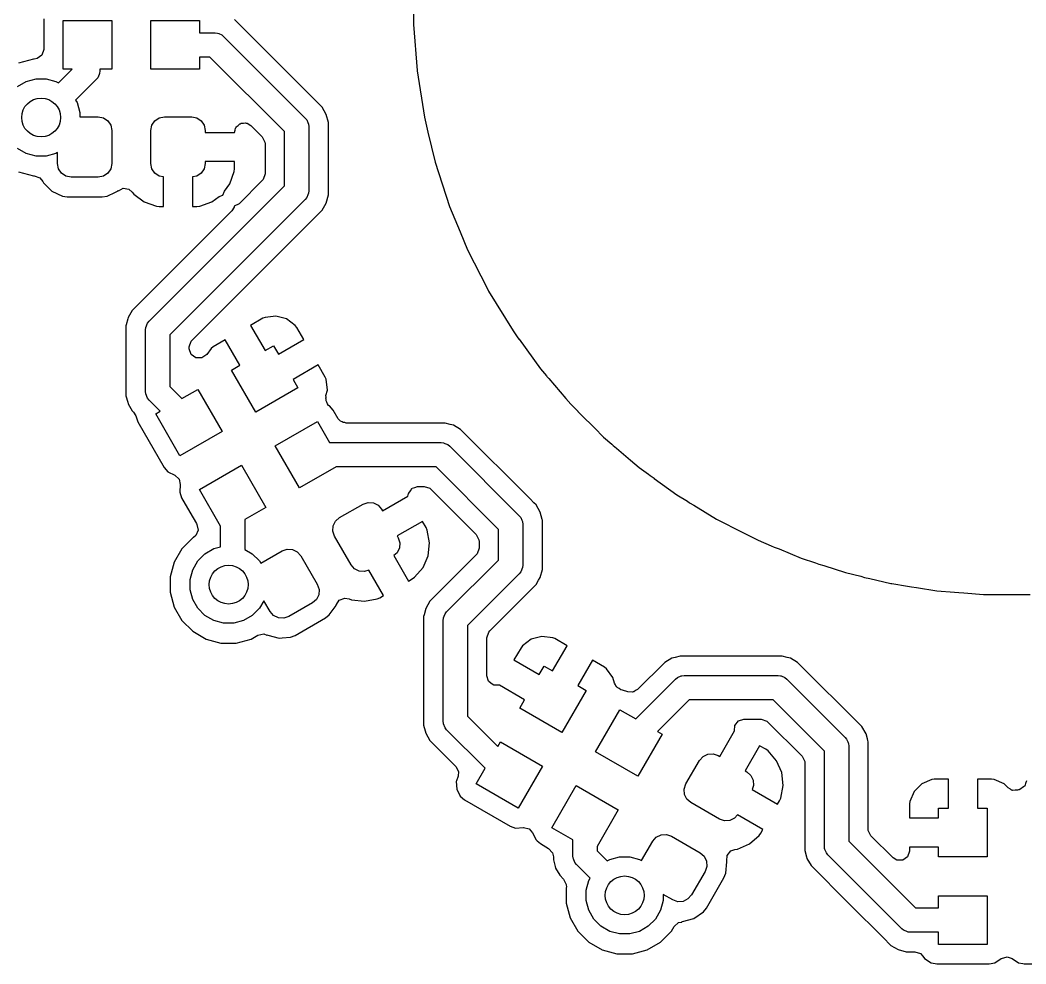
# Model space of a CAD drawing. Extents: x 0.79 to 7.64, y -5.35 to -0.98.
# Drawn here: x 5.3093 to 5.7164, y -1.9252 to -1.5431 of the extents above; entities that cross this region are included whole.
import ezdxf

# ---------------------------------------------------------------- set-up
doc = ezdxf.new("R2010")
doc.units = 0
doc.header["$MEASUREMENT"] = 0
doc.layers.add('BLACK', color=7, linetype='CONTINUOUS')

msp = doc.modelspace()

# ---------------------------------------------------------------- linework, layer by layer
at = {"layer": 'BLACK', "linetype": 'CONTINUOUS'}
for p, q in [((5.46848, -1.52601), (5.46848, -1.54487)), ((5.31888, -1.54253), (5.31888, -1.55499)), ((5.42913, -1.57597), (5.39606, -1.5429)), ((5.32677, -1.56299), (5.32677, -1.54331)), ((5.32677, -1.54331), (5.34646, -1.54331)), ((5.34646, -1.54331), (5.34646, -1.56299)), ((5.3622, -1.56299), (5.3622, -1.54331)), ((5.3622, -1.54331), (5.38189, -1.54331)), ((5.38189, -1.54331), (5.38189, -1.54823)), ((5.46848, -1.54487), (5.46995, -1.56351)), ((5.38189, -1.54823), (5.38819, -1.54823)), ((5.38819, -1.54823), (5.38915, -1.54832)), ((5.38915, -1.54832), (5.38915, -1.54832)), ((5.38915, -1.54832), (5.38967, -1.54854)), ((5.38967, -1.54854), (5.39092, -1.54906)), ((5.39092, -1.54906), (5.39092, -1.54906)), ((5.39092, -1.54906), (5.39167, -1.54967)), ((5.39167, -1.54967), (5.42474, -1.58274)), ((5.31888, -1.55499), (5.31813, -1.55728)), ((5.31467, -1.55888), (5.30866, -1.5605)), ((5.31498, -1.55888), (5.31467, -1.55888)), ((5.31618, -1.55869), (5.31498, -1.55888)), ((5.31813, -1.55728), (5.31618, -1.55869)), ((5.38615, -1.55807), (5.38189, -1.55807)), ((5.38189, -1.55807), (5.38189, -1.56299)), ((5.41634, -1.58826), (5.38615, -1.55807)), ((5.3248, -1.56855), (5.33036, -1.56299)), ((5.33036, -1.56299), (5.32677, -1.56299)), ((5.34646, -1.56299), (5.34154, -1.56299)), ((5.34154, -1.56299), (5.34154, -1.5637)), ((5.38189, -1.56299), (5.3622, -1.56299)), ((5.31176, -1.56798), (5.31573, -1.56691)), ((5.31573, -1.56691), (5.31984, -1.56691)), ((5.31984, -1.56691), (5.32381, -1.56798)), ((5.34009, -1.56718), (5.33176, -1.57551)), ((5.34071, -1.56643), (5.34009, -1.56718)), ((5.34123, -1.56518), (5.34071, -1.56643)), ((5.34071, -1.56643), (5.34071, -1.56643)), ((5.34144, -1.56466), (5.34123, -1.56518)), ((5.34154, -1.5637), (5.34144, -1.56466)), ((5.34144, -1.56466), (5.34144, -1.56466)), ((5.46995, -1.56351), (5.46997, -1.56368)), ((5.46997, -1.56368), (5.46997, -1.56369)), ((5.46997, -1.56369), (5.47292, -1.58233)), ((5.3082, -1.57003), (5.31176, -1.56798)), ((5.32381, -1.56798), (5.3248, -1.56855)), ((5.33176, -1.57551), (5.33234, -1.5765)), ((5.33234, -1.5765), (5.3334, -1.58047)), ((5.43151, -1.57835), (5.42913, -1.57597)), ((5.42913, -1.57597), (5.42913, -1.57597)), ((5.4332, -1.58127), (5.43151, -1.57835)), ((5.43151, -1.57835), (5.43151, -1.57835)), ((5.3334, -1.58047), (5.3334, -1.58228)), ((5.3334, -1.58228), (5.34094, -1.58228)), ((5.34094, -1.58228), (5.34305, -1.5827)), ((5.34305, -1.5827), (5.34484, -1.5839)), ((5.36382, -1.5839), (5.36561, -1.5827)), ((5.36561, -1.5827), (5.36772, -1.58228)), ((5.36772, -1.58228), (5.37874, -1.58228)), ((5.37874, -1.58228), (5.38085, -1.5827)), ((5.38085, -1.5827), (5.38264, -1.5839)), ((5.42474, -1.58274), (5.42535, -1.58349)), ((5.42535, -1.58349), (5.42535, -1.58349)), ((5.42535, -1.58349), (5.42578, -1.58453)), ((5.43407, -1.58453), (5.4332, -1.58127)), ((5.47292, -1.58233), (5.47292, -1.58233)), ((5.47292, -1.58233), (5.47439, -1.58845)), ((5.34484, -1.5839), (5.34604, -1.58569)), ((5.34604, -1.58569), (5.34646, -1.5878)), ((5.34646, -1.5878), (5.34646, -1.60118)), ((5.3622, -1.5878), (5.36262, -1.58569)), ((5.3622, -1.60118), (5.3622, -1.5878)), ((5.36262, -1.58569), (5.36382, -1.5839)), ((5.38264, -1.5839), (5.38383, -1.58569)), ((5.38383, -1.58569), (5.38425, -1.5878)), ((5.38425, -1.5878), (5.38425, -1.58858)), ((5.39606, -1.58856), (5.39634, -1.58769)), ((5.39634, -1.58769), (5.39649, -1.58679)), ((5.39649, -1.58679), (5.39671, -1.58656)), ((5.39671, -1.58656), (5.39681, -1.58627)), ((5.39681, -1.58627), (5.39755, -1.58573)), ((5.39755, -1.58573), (5.39819, -1.58508)), ((5.39819, -1.58508), (5.3985, -1.58503)), ((5.3985, -1.58503), (5.39876, -1.58485)), ((5.39876, -1.58485), (5.39967, -1.58485)), ((5.39967, -1.58485), (5.40057, -1.58471)), ((5.40057, -1.58471), (5.40085, -1.58485)), ((5.40085, -1.58485), (5.40117, -1.58485)), ((5.40117, -1.58485), (5.40272, -1.5858)), ((5.40272, -1.5858), (5.4073, -1.59039)), ((5.42578, -1.58453), (5.42609, -1.58526)), ((5.42609, -1.58526), (5.42609, -1.58526)), ((5.42609, -1.58526), (5.42618, -1.58622)), ((5.42618, -1.58622), (5.42618, -1.6122)), ((5.43407, -1.61389), (5.43407, -1.58453)), ((5.38425, -1.58858), (5.39606, -1.58858)), ((5.39606, -1.58858), (5.39606, -1.58856)), ((5.39606, -1.58858), (5.39606, -1.58858)), ((5.4073, -1.59039), (5.4084, -1.59253)), ((5.41634, -1.61017), (5.41634, -1.58826)), ((5.47439, -1.58845), (5.47732, -1.60068)), ((5.31176, -1.59707), (5.3082, -1.59502)), ((5.4084, -1.59253), (5.40844, -1.59314)), ((5.40844, -1.59314), (5.40844, -1.60528)), ((5.31573, -1.59814), (5.31176, -1.59707)), ((5.31984, -1.59814), (5.31573, -1.59814)), ((5.32381, -1.59707), (5.31984, -1.59814)), ((5.32441, -1.59673), (5.32381, -1.59707)), ((5.32441, -1.60118), (5.32441, -1.59673)), ((5.32483, -1.60329), (5.32441, -1.60118)), ((5.32602, -1.60508), (5.32483, -1.60329)), ((5.34604, -1.60329), (5.34484, -1.60508)), ((5.34646, -1.60118), (5.34604, -1.60329)), ((5.36262, -1.60329), (5.3622, -1.60118)), ((5.36382, -1.60508), (5.36262, -1.60329)), ((5.38383, -1.60329), (5.38264, -1.60508)), ((5.38425, -1.60118), (5.38383, -1.60329)), ((5.39606, -1.60039), (5.38425, -1.60039)), ((5.38425, -1.60039), (5.38425, -1.60118)), ((5.39595, -1.60444), (5.39606, -1.60327)), ((5.39606, -1.60327), (5.39606, -1.60039)), ((5.39606, -1.60039), (5.39606, -1.60039)), ((5.47732, -1.60068), (5.48316, -1.61863)), ((5.30866, -1.60456), (5.31467, -1.60617)), ((5.31467, -1.60617), (5.31497, -1.60617)), ((5.31497, -1.60617), (5.31726, -1.60691)), ((5.31726, -1.60691), (5.3185, -1.60842)), ((5.32781, -1.60627), (5.32602, -1.60508)), ((5.32992, -1.60669), (5.32781, -1.60627)), ((5.34094, -1.60669), (5.32992, -1.60669)), ((5.34305, -1.60627), (5.34094, -1.60669)), ((5.34484, -1.60508), (5.34305, -1.60627)), ((5.36561, -1.60627), (5.36382, -1.60508)), ((5.36732, -1.60661), (5.36561, -1.60627)), ((5.36732, -1.6185), (5.36732, -1.60661)), ((5.38085, -1.60627), (5.37913, -1.60661)), ((5.37913, -1.60661), (5.37913, -1.6185)), ((5.38264, -1.60508), (5.38085, -1.60627)), ((5.39423, -1.60937), (5.39595, -1.60444)), ((5.4073, -1.60804), (5.39791, -1.61743)), ((5.4077, -1.60757), (5.4073, -1.60804)), ((5.40844, -1.60528), (5.4077, -1.60757)), ((5.3185, -1.60842), (5.31877, -1.60899)), ((5.31877, -1.60899), (5.32211, -1.61233)), ((5.34875, -1.61233), (5.34881, -1.61228)), ((5.34881, -1.61228), (5.3489, -1.61223)), ((5.3489, -1.61223), (5.34903, -1.61214)), ((5.34903, -1.61214), (5.34905, -1.61216)), ((5.34905, -1.61216), (5.35095, -1.61118)), ((5.35095, -1.61118), (5.35333, -1.61156)), ((5.35333, -1.61156), (5.3547, -1.61272)), ((5.36148, -1.66502), (5.41634, -1.61017)), ((5.39202, -1.61236), (5.39423, -1.60937)), ((5.42618, -1.6122), (5.42609, -1.61316)), ((5.32211, -1.61233), (5.3264, -1.61433)), ((5.3264, -1.61433), (5.32835, -1.61459)), ((5.32835, -1.61459), (5.34252, -1.61459)), ((5.34252, -1.61459), (5.34447, -1.61433)), ((5.34447, -1.61433), (5.34793, -1.61272)), ((5.34447, -1.61433), (5.34447, -1.61433)), ((5.34793, -1.61272), (5.34875, -1.61233)), ((5.3547, -1.61272), (5.35533, -1.61357)), ((5.35533, -1.61357), (5.35533, -1.61357)), ((5.35533, -1.61357), (5.35953, -1.61667)), ((5.42474, -1.61568), (5.36988, -1.67054)), ((5.38693, -1.61667), (5.38992, -1.61446)), ((5.38992, -1.61446), (5.39134, -1.61399)), ((5.39134, -1.61399), (5.39202, -1.61236)), ((5.42535, -1.61494), (5.42474, -1.61568)), ((5.42579, -1.61389), (5.42535, -1.61494)), ((5.42535, -1.61494), (5.42535, -1.61494)), ((5.42609, -1.61316), (5.42579, -1.61389)), ((5.42609, -1.61316), (5.42609, -1.61316)), ((5.4332, -1.61715), (5.43407, -1.61389)), ((5.39499, -1.62035), (5.35471, -1.66064)), ((5.35953, -1.61667), (5.36446, -1.61839)), ((5.36446, -1.61839), (5.36563, -1.6185)), ((5.36563, -1.6185), (5.36732, -1.6185)), ((5.37913, -1.6185), (5.37913, -1.6185)), ((5.37913, -1.6185), (5.38083, -1.6185)), ((5.38083, -1.6185), (5.382, -1.61839)), ((5.382, -1.61839), (5.38693, -1.61667)), ((5.382, -1.61839), (5.382, -1.61839)), ((5.3849, -1.66669), (5.43151, -1.62007)), ((5.39595, -1.61878), (5.39499, -1.62035)), ((5.39791, -1.61743), (5.39594, -1.61843)), ((5.39594, -1.61843), (5.39595, -1.61878)), ((5.43151, -1.62007), (5.4332, -1.61715)), ((5.4332, -1.61715), (5.4332, -1.61715)), ((5.48316, -1.61863), (5.48739, -1.62885)), ((5.48739, -1.62885), (5.49038, -1.63606)), ((5.49038, -1.63606), (5.49844, -1.65189)), ((5.49844, -1.65189), (5.49895, -1.65288)), ((5.49895, -1.65288), (5.49895, -1.65288)), ((5.49895, -1.65288), (5.50881, -1.66897)), ((5.35471, -1.66064), (5.35302, -1.66356)), ((5.35471, -1.66064), (5.35471, -1.66064)), ((5.35287, -1.66411), (5.35223, -1.66652)), ((5.35302, -1.66356), (5.35287, -1.66411)), ((5.36087, -1.66577), (5.36148, -1.66502)), ((5.40751, -1.66384), (5.40257, -1.66669)), ((5.40842, -1.66345), (5.40751, -1.66384)), ((5.41281, -1.66297), (5.40842, -1.66345)), ((5.40842, -1.66345), (5.40842, -1.66345)), ((5.41708, -1.66411), (5.41281, -1.66297)), ((5.42064, -1.66672), (5.41708, -1.66411)), ((5.41708, -1.66411), (5.41708, -1.66411)), ((5.35223, -1.66652), (5.35215, -1.66682)), ((5.35215, -1.66682), (5.35215, -1.69179)), ((5.36004, -1.6685), (5.36013, -1.66754)), ((5.36004, -1.69347), (5.36004, -1.6685)), ((5.36013, -1.66754), (5.36087, -1.66577)), ((5.36087, -1.66577), (5.36087, -1.66577)), ((5.37892, -1.67267), (5.3849, -1.66669)), ((5.40257, -1.66669), (5.40848, -1.67692)), ((5.42124, -1.66752), (5.42064, -1.66672)), ((5.42409, -1.67246), (5.42124, -1.66752)), ((5.50881, -1.66897), (5.5108, -1.67171)), ((5.36988, -1.67054), (5.36988, -1.69144)), ((5.37778, -1.67543), (5.37852, -1.67314)), ((5.37852, -1.67314), (5.37892, -1.67267)), ((5.39235, -1.6726), (5.38741, -1.67545)), ((5.39825, -1.68283), (5.39235, -1.6726)), ((5.41386, -1.67836), (5.42409, -1.67246)), ((5.42409, -1.67246), (5.42409, -1.67246)), ((5.5108, -1.67171), (5.51087, -1.67181)), ((5.51087, -1.67181), (5.51094, -1.67191)), ((5.51094, -1.67191), (5.51122, -1.67229)), ((5.51122, -1.67229), (5.51124, -1.67232)), ((5.51124, -1.67232), (5.51124, -1.67232)), ((5.51124, -1.67232), (5.5199, -1.68424)), ((5.37778, -1.67619), (5.37778, -1.67543)), ((5.37851, -1.67847), (5.37778, -1.67619)), ((5.38661, -1.67604), (5.38482, -1.67849)), ((5.38741, -1.67545), (5.38661, -1.67604)), ((5.40848, -1.67692), (5.41189, -1.67495)), ((5.41189, -1.67495), (5.41386, -1.67836)), ((5.38046, -1.67989), (5.37851, -1.67847)), ((5.38287, -1.6799), (5.38046, -1.67989)), ((5.38482, -1.67849), (5.38287, -1.6799)), ((5.39484, -1.68479), (5.39825, -1.68283)), ((5.40468, -1.70184), (5.39484, -1.68479)), ((5.42999, -1.68268), (5.41976, -1.68859)), ((5.43284, -1.68762), (5.42999, -1.68268)), ((5.5199, -1.68424), (5.5199, -1.68424)), ((5.5199, -1.68424), (5.52238, -1.68714)), ((5.41976, -1.68859), (5.42173, -1.692)), ((5.43324, -1.68853), (5.43284, -1.68762)), ((5.43371, -1.69292), (5.43324, -1.68853)), ((5.43324, -1.68853), (5.43324, -1.68853)), ((5.52238, -1.68714), (5.52256, -1.68738)), ((5.52256, -1.68738), (5.52325, -1.68816)), ((5.52325, -1.68816), (5.53017, -1.69627)), ((5.35215, -1.69179), (5.35215, -1.69516)), ((5.36013, -1.69443), (5.36004, -1.69347)), ((5.36988, -1.69144), (5.37481, -1.69636)), ((5.37481, -1.69636), (5.3812, -1.69267)), ((5.3812, -1.69267), (5.39105, -1.70972)), ((5.42173, -1.692), (5.40468, -1.70184)), ((5.43311, -1.69515), (5.43371, -1.69292)), ((5.43371, -1.69292), (5.43371, -1.69292)), ((5.35215, -1.69516), (5.35286, -1.69781)), ((5.36087, -1.69621), (5.36013, -1.69443)), ((5.36148, -1.69695), (5.36087, -1.69621)), ((5.36087, -1.69621), (5.36087, -1.69621)), ((5.36598, -1.70146), (5.36148, -1.69695)), ((5.43298, -1.69614), (5.43312, -1.69572)), ((5.43313, -1.69662), (5.43298, -1.69614)), ((5.43312, -1.69572), (5.43311, -1.69515)), ((5.43314, -1.69727), (5.43313, -1.69662)), ((5.43351, -1.69781), (5.43314, -1.69727)), ((5.53017, -1.69627), (5.53216, -1.69859)), ((5.35286, -1.69781), (5.35302, -1.69842)), ((5.35302, -1.69842), (5.35471, -1.70134)), ((5.35471, -1.70134), (5.35471, -1.70134)), ((5.35471, -1.70134), (5.35471, -1.70134)), ((5.35471, -1.70134), (5.35515, -1.70178)), ((5.35515, -1.70178), (5.35608, -1.70329)), ((5.36416, -1.70251), (5.36598, -1.70146)), ((5.43371, -1.69843), (5.43351, -1.69781)), ((5.43419, -1.6991), (5.43371, -1.69843)), ((5.43451, -1.69925), (5.43419, -1.6991)), ((5.43605, -1.70102), (5.43451, -1.69925)), ((5.43806, -1.70449), (5.43605, -1.70102)), ((5.53216, -1.69859), (5.53499, -1.70142)), ((5.53499, -1.70142), (5.53499, -1.70142)), ((5.53499, -1.70142), (5.53507, -1.7015)), ((5.53507, -1.7015), (5.53539, -1.70186)), ((5.35608, -1.70329), (5.35693, -1.70578)), ((5.35693, -1.70578), (5.35693, -1.70578)), ((5.35693, -1.70578), (5.36755, -1.72418)), ((5.374, -1.71956), (5.36416, -1.70251)), ((5.41256, -1.71548), (5.42961, -1.70564)), ((5.42961, -1.70564), (5.43453, -1.71416)), ((5.43817, -1.70464), (5.43806, -1.70449)), ((5.43904, -1.70552), (5.43817, -1.70464)), ((5.4397, -1.70574), (5.43904, -1.70552)), ((5.44011, -1.70607), (5.4397, -1.70574)), ((5.53539, -1.70186), (5.53643, -1.70286)), ((5.53643, -1.70286), (5.53646, -1.70289)), ((5.53646, -1.70289), (5.53646, -1.70289)), ((5.53646, -1.70289), (5.54179, -1.70823)), ((5.39105, -1.70972), (5.374, -1.71956)), ((5.44074, -1.70607), (5.44011, -1.70607)), ((5.44133, -1.70627), (5.44074, -1.70607)), ((5.4814, -1.70627), (5.44133, -1.70627)), ((5.48339, -1.7068), (5.4814, -1.70627)), ((5.4814, -1.70627), (5.4814, -1.70627)), ((5.48466, -1.70714), (5.48339, -1.7068)), ((5.48758, -1.70883), (5.48466, -1.70714)), ((5.48466, -1.70714), (5.48466, -1.70714)), ((5.51574, -1.73699), (5.48758, -1.70883)), ((5.48758, -1.70883), (5.48758, -1.70883)), ((5.48758, -1.70883), (5.48758, -1.70883)), ((5.48758, -1.70883), (5.48758, -1.70883)), ((5.54179, -1.70823), (5.5455, -1.71194)), ((5.5455, -1.71194), (5.54878, -1.71474)), ((5.4224, -1.73253), (5.41256, -1.71548)), ((5.43453, -1.71416), (5.47971, -1.71416)), ((5.47971, -1.71416), (5.48067, -1.71426)), ((5.48067, -1.71426), (5.48067, -1.71426)), ((5.48067, -1.71426), (5.48119, -1.71447)), ((5.48119, -1.71447), (5.48245, -1.71499)), ((5.48245, -1.71499), (5.48245, -1.71499)), ((5.48245, -1.71499), (5.48319, -1.7156)), ((5.48319, -1.7156), (5.51135, -1.74376)), ((5.54878, -1.71474), (5.54887, -1.71481)), ((5.54887, -1.71481), (5.54934, -1.71527)), ((5.54934, -1.71527), (5.55068, -1.71636)), ((5.55068, -1.71636), (5.5564, -1.72124)), ((5.5564, -1.72124), (5.55985, -1.72419)), ((5.36755, -1.72418), (5.3691, -1.72594)), ((5.3691, -1.72594), (5.37192, -1.72733)), ((5.38187, -1.7332), (5.39892, -1.72335)), ((5.39892, -1.72335), (5.40876, -1.7404)), ((5.43716, -1.724), (5.4224, -1.73253)), ((5.47767, -1.724), (5.43716, -1.724)), ((5.50295, -1.74928), (5.47767, -1.724)), ((5.55985, -1.72419), (5.55985, -1.72419)), ((5.55985, -1.72419), (5.5636, -1.72692)), ((5.37192, -1.72733), (5.37192, -1.72733)), ((5.37192, -1.72733), (5.37193, -1.72734)), ((5.37193, -1.72734), (5.37366, -1.72902)), ((5.37366, -1.72902), (5.3741, -1.73109)), ((5.5636, -1.72692), (5.56369, -1.72698)), ((5.56369, -1.72698), (5.56433, -1.7275)), ((5.56433, -1.7275), (5.56592, -1.7286)), ((5.56592, -1.7286), (5.56595, -1.72863)), ((5.56595, -1.72863), (5.56595, -1.72863)), ((5.56595, -1.72863), (5.57512, -1.73529)), ((5.3741, -1.73109), (5.37389, -1.73425)), ((5.37389, -1.73425), (5.37389, -1.73425)), ((5.37389, -1.73425), (5.37465, -1.73647)), ((5.3904, -1.74796), (5.38187, -1.7332)), ((5.4666, -1.73459), (5.46725, -1.73369)), ((5.46725, -1.73369), (5.46785, -1.73277)), ((5.46785, -1.73277), (5.46795, -1.73273)), ((5.46795, -1.73273), (5.46801, -1.73264)), ((5.46801, -1.73264), (5.46907, -1.7323)), ((5.46907, -1.7323), (5.4701, -1.7319)), ((5.4701, -1.7319), (5.4703, -1.7319)), ((5.4703, -1.7319), (5.47279, -1.7319)), ((5.47279, -1.7319), (5.47508, -1.73264)), ((5.47508, -1.73264), (5.47555, -1.73304)), ((5.47555, -1.73304), (5.49392, -1.75141)), ((5.37465, -1.73647), (5.37465, -1.73647)), ((5.37465, -1.73647), (5.37801, -1.7423)), ((5.44811, -1.73904), (5.45014, -1.73835)), ((5.45014, -1.73835), (5.45229, -1.73849)), ((5.45229, -1.73849), (5.45422, -1.73944)), ((5.45603, -1.74174), (5.46626, -1.73583)), ((5.46626, -1.73583), (5.46654, -1.73479)), ((5.46654, -1.73479), (5.4666, -1.7347)), ((5.4666, -1.7347), (5.4666, -1.73459)), ((5.51725, -1.73849), (5.51574, -1.73699)), ((5.51574, -1.73699), (5.51574, -1.73699)), ((5.57512, -1.73529), (5.57944, -1.73793)), ((5.57944, -1.73793), (5.58025, -1.73849)), ((5.37801, -1.7423), (5.38064, -1.74685)), ((5.40876, -1.7404), (5.40024, -1.74532)), ((5.43856, -1.74455), (5.44811, -1.73904)), ((5.45422, -1.73944), (5.45564, -1.74105)), ((5.45564, -1.74105), (5.45603, -1.74174)), ((5.51813, -1.73938), (5.51725, -1.73849)), ((5.51982, -1.7423), (5.51813, -1.73938)), ((5.52062, -1.7453), (5.51982, -1.7423)), ((5.58025, -1.73849), (5.58204, -1.73952)), ((5.58204, -1.73952), (5.59122, -1.74515)), ((5.40024, -1.74532), (5.40024, -1.7574)), ((5.43599, -1.7479), (5.43694, -1.74597)), ((5.43694, -1.74597), (5.43856, -1.74455)), ((5.47216, -1.74606), (5.46194, -1.75196)), ((5.4736, -1.74855), (5.47216, -1.74606)), ((5.47216, -1.74606), (5.47216, -1.74606)), ((5.51135, -1.74376), (5.51197, -1.74451)), ((5.51197, -1.74451), (5.51197, -1.74451)), ((5.51197, -1.74451), (5.5124, -1.74555)), ((5.5124, -1.74555), (5.51261, -1.74606)), ((5.51261, -1.74606), (5.5127, -1.74628)), ((5.5127, -1.74628), (5.5128, -1.74724)), ((5.52069, -1.74556), (5.52062, -1.7453)), ((5.52069, -1.76185), (5.52069, -1.74556)), ((5.59122, -1.74515), (5.59601, -1.74759)), ((5.38138, -1.74961), (5.3804, -1.75182)), ((5.38064, -1.74685), (5.38088, -1.74726)), ((5.38088, -1.74726), (5.38138, -1.74961)), ((5.3904, -1.75637), (5.3904, -1.74796)), ((5.43585, -1.75004), (5.43599, -1.7479)), ((5.43654, -1.75208), (5.43585, -1.75004)), ((5.47409, -1.74962), (5.4736, -1.74855)), ((5.4736, -1.74855), (5.4736, -1.74855)), ((5.47506, -1.75475), (5.47409, -1.74962)), ((5.47409, -1.74962), (5.47409, -1.74962)), ((5.50295, -1.76174), (5.50295, -1.74928)), ((5.5128, -1.74724), (5.5128, -1.76378)), ((5.59601, -1.74759), (5.59701, -1.74817)), ((5.59701, -1.74817), (5.59894, -1.74908)), ((5.59894, -1.74908), (5.60803, -1.75372)), ((5.37918, -1.75274), (5.37478, -1.75714)), ((5.37945, -1.75258), (5.37918, -1.75274)), ((5.37918, -1.75274), (5.37918, -1.75274)), ((5.3804, -1.75182), (5.37945, -1.75258)), ((5.44324, -1.76367), (5.43654, -1.75208)), ((5.46194, -1.75196), (5.46233, -1.75265)), ((5.46233, -1.75265), (5.46302, -1.75468)), ((5.46302, -1.75468), (5.46288, -1.75683)), ((5.47448, -1.75994), (5.47506, -1.75475)), ((5.47506, -1.75475), (5.47506, -1.75475)), ((5.49392, -1.75141), (5.49501, -1.75356)), ((5.49501, -1.75356), (5.49506, -1.75417)), ((5.49506, -1.75417), (5.49506, -1.75686)), ((5.60803, -1.75372), (5.61331, -1.7559)), ((5.37478, -1.75714), (5.37167, -1.76253)), ((5.38411, -1.75916), (5.38767, -1.7571)), ((5.38767, -1.7571), (5.3904, -1.75637)), ((5.40024, -1.7574), (5.40329, -1.75916)), ((5.4067, -1.76294), (5.41538, -1.75793)), ((5.41538, -1.75793), (5.41741, -1.75724)), ((5.41741, -1.75724), (5.41956, -1.75738)), ((5.41956, -1.75738), (5.42149, -1.75833)), ((5.42149, -1.75833), (5.42291, -1.75995)), ((5.46193, -1.75876), (5.46061, -1.75991)), ((5.46288, -1.75683), (5.46193, -1.75876)), ((5.49506, -1.75686), (5.49431, -1.75915)), ((5.61331, -1.7559), (5.61449, -1.75646)), ((5.61449, -1.75646), (5.61652, -1.75723)), ((5.61652, -1.75723), (5.62547, -1.76094)), ((5.37167, -1.76253), (5.37006, -1.76854)), ((5.37915, -1.76563), (5.38121, -1.76207)), ((5.38121, -1.76207), (5.38411, -1.75916)), ((5.40329, -1.75916), (5.40619, -1.76207)), ((5.40619, -1.76207), (5.4067, -1.76294)), ((5.42291, -1.75995), (5.4296, -1.77154)), ((5.46061, -1.75991), (5.46656, -1.77021)), ((5.47239, -1.76472), (5.47448, -1.75994)), ((5.47448, -1.75994), (5.47448, -1.75994)), ((5.49392, -1.75961), (5.47518, -1.77835)), ((5.48195, -1.78274), (5.50295, -1.76174)), ((5.49431, -1.75915), (5.49392, -1.75961)), ((5.52069, -1.76209), (5.52069, -1.76185)), ((5.52069, -1.76185), (5.52069, -1.76185)), ((5.52069, -1.76547), (5.52069, -1.76209)), ((5.62547, -1.76094), (5.63123, -1.76281)), ((5.63123, -1.76281), (5.63258, -1.76332)), ((5.37809, -1.7696), (5.37915, -1.76563)), ((5.44465, -1.76529), (5.44324, -1.76367)), ((5.44658, -1.76624), (5.44465, -1.76529)), ((5.44873, -1.76638), (5.44658, -1.76624)), ((5.45039, -1.76582), (5.44873, -1.76638)), ((5.45633, -1.77611), (5.45039, -1.76582)), ((5.46898, -1.76868), (5.47239, -1.76472)), ((5.51197, -1.76651), (5.51135, -1.76726)), ((5.5127, -1.76474), (5.51197, -1.76651)), ((5.5128, -1.76378), (5.5127, -1.76474)), ((5.5127, -1.76474), (5.5127, -1.76474)), ((5.51982, -1.76873), (5.52069, -1.76547)), ((5.63258, -1.76332), (5.63467, -1.76393)), ((5.63467, -1.76393), (5.64342, -1.76677)), ((5.64342, -1.76677), (5.64964, -1.76827)), ((5.37006, -1.76854), (5.37006, -1.77477)), ((5.37809, -1.77371), (5.37809, -1.7696)), ((5.46656, -1.77021), (5.46802, -1.76936)), ((5.46802, -1.76936), (5.46803, -1.76936)), ((5.46803, -1.76936), (5.46898, -1.76868)), ((5.51135, -1.76726), (5.49035, -1.78826)), ((5.51813, -1.77165), (5.51916, -1.76986)), ((5.51916, -1.76986), (5.51982, -1.76873)), ((5.64964, -1.76827), (5.65116, -1.76871)), ((5.65116, -1.76871), (5.65327, -1.76914)), ((5.65327, -1.76914), (5.66177, -1.77118)), ((5.37006, -1.77477), (5.37167, -1.78078)), ((5.37915, -1.77768), (5.37809, -1.77371)), ((5.4296, -1.77154), (5.43029, -1.77358)), ((5.43029, -1.77358), (5.43015, -1.77573)), ((5.49939, -1.79039), (5.51574, -1.77403)), ((5.51574, -1.77403), (5.51813, -1.77165)), ((5.51574, -1.77403), (5.51574, -1.77403)), ((5.66177, -1.77118), (5.66177, -1.77118)), ((5.66177, -1.77118), (5.66177, -1.77118)), ((5.66177, -1.77118), (5.66214, -1.77124)), ((5.66214, -1.77124), (5.66844, -1.77223)), ((5.66844, -1.77223), (5.67012, -1.77258)), ((5.67012, -1.77258), (5.6722, -1.77283)), ((5.6722, -1.77283), (5.68041, -1.77413)), ((5.68041, -1.77413), (5.68751, -1.77469)), ((5.68751, -1.77469), (5.68933, -1.77491)), ((5.68933, -1.77491), (5.69135, -1.77499)), ((5.69135, -1.77499), (5.69922, -1.77561)), ((5.38121, -1.78124), (5.37915, -1.77768)), ((5.40797, -1.77817), (5.40619, -1.78124)), ((5.4105, -1.78257), (5.40797, -1.77817)), ((5.42758, -1.77907), (5.41803, -1.78459)), ((5.4292, -1.77766), (5.42758, -1.77907)), ((5.43015, -1.77573), (5.4292, -1.77766)), ((5.43733, -1.77975), (5.43849, -1.77796)), ((5.43849, -1.77796), (5.44074, -1.77709)), ((5.44074, -1.77709), (5.44251, -1.77741)), ((5.44251, -1.77741), (5.44348, -1.77784)), ((5.44348, -1.77784), (5.44866, -1.77842)), ((5.44866, -1.77842), (5.4538, -1.77745)), ((5.44866, -1.77842), (5.44866, -1.77842)), ((5.4538, -1.77745), (5.45486, -1.77696)), ((5.45486, -1.77696), (5.45633, -1.77611)), ((5.47518, -1.77835), (5.47349, -1.78127)), ((5.47518, -1.77835), (5.47518, -1.77835)), ((5.69922, -1.77561), (5.69923, -1.77561)), ((5.69923, -1.77561), (5.70673, -1.77561)), ((5.70673, -1.77561), (5.70866, -1.77569)), ((5.70866, -1.77569), (5.71059, -1.77561)), ((5.71059, -1.77561), (5.7181, -1.77561)), ((5.37167, -1.78078), (5.37478, -1.78617)), ((5.38411, -1.78415), (5.38121, -1.78124)), ((5.40619, -1.78124), (5.40329, -1.78415)), ((5.41192, -1.78418), (5.4105, -1.78257)), ((5.43445, -1.78393), (5.43716, -1.78005)), ((5.43716, -1.78005), (5.43718, -1.77998)), ((5.43718, -1.77998), (5.43724, -1.77989)), ((5.43724, -1.77989), (5.43731, -1.77974)), ((5.43731, -1.77974), (5.43733, -1.77975)), ((5.47349, -1.78127), (5.47279, -1.78388)), ((5.47349, -1.78127), (5.47349, -1.78127)), ((5.47349, -1.78127), (5.47349, -1.78127)), ((5.48134, -1.78349), (5.48195, -1.78274)), ((5.37478, -1.78617), (5.37918, -1.79057)), ((5.38767, -1.7862), (5.38411, -1.78415)), ((5.39165, -1.78727), (5.38767, -1.7862)), ((5.39576, -1.78727), (5.39165, -1.78727)), ((5.39973, -1.7862), (5.39576, -1.78727)), ((5.40329, -1.78415), (5.39973, -1.7862)), ((5.41385, -1.78514), (5.41192, -1.78418)), ((5.416, -1.78528), (5.41385, -1.78514)), ((5.41803, -1.78459), (5.416, -1.78528)), ((5.42062, -1.79221), (5.43289, -1.78512)), ((5.43289, -1.78512), (5.43445, -1.78393)), ((5.47279, -1.78388), (5.47262, -1.78453)), ((5.47262, -1.78453), (5.47262, -1.82523)), ((5.48051, -1.78622), (5.48061, -1.78526)), ((5.48051, -1.82692), (5.48051, -1.78622)), ((5.48061, -1.78526), (5.48066, -1.78512)), ((5.48066, -1.78512), (5.48096, -1.78441)), ((5.48096, -1.78441), (5.48134, -1.78349)), ((5.48134, -1.78349), (5.48134, -1.78349)), ((5.37918, -1.79057), (5.38458, -1.79368)), ((5.49035, -1.78826), (5.49035, -1.82488)), ((5.49825, -1.79314), (5.49899, -1.79085)), ((5.49899, -1.79085), (5.49939, -1.79039)), ((5.38458, -1.79368), (5.39059, -1.7953)), ((5.39059, -1.7953), (5.39059, -1.7953)), ((5.39059, -1.7953), (5.39681, -1.7953)), ((5.39681, -1.7953), (5.40283, -1.79368)), ((5.39681, -1.7953), (5.39681, -1.7953)), ((5.40283, -1.79368), (5.40555, -1.79211)), ((5.40555, -1.79211), (5.40791, -1.79161)), ((5.40791, -1.79161), (5.40918, -1.79209)), ((5.40918, -1.79209), (5.40922, -1.792)), ((5.40922, -1.792), (5.40953, -1.79215)), ((5.40953, -1.79215), (5.40953, -1.79215)), ((5.40953, -1.79215), (5.41409, -1.79337)), ((5.41409, -1.79337), (5.4153, -1.79327)), ((5.41409, -1.79337), (5.41409, -1.79337)), ((5.41409, -1.79337), (5.41409, -1.79337)), ((5.4153, -1.79327), (5.4188, -1.79296)), ((5.4188, -1.79296), (5.42062, -1.79221)), ((5.49825, -1.80215), (5.49825, -1.79314)), ((5.51622, -1.79381), (5.51265, -1.79642)), ((5.52048, -1.79267), (5.51622, -1.79381)), ((5.52487, -1.79314), (5.52048, -1.79267)), ((5.52048, -1.79267), (5.52048, -1.79267)), ((5.52579, -1.79354), (5.52487, -1.79314)), ((5.52487, -1.79314), (5.52487, -1.79314)), ((5.53072, -1.79639), (5.52579, -1.79354)), ((5.51206, -1.79721), (5.50921, -1.80215)), ((5.51265, -1.79642), (5.51206, -1.79721)), ((5.51206, -1.79721), (5.51206, -1.79721)), ((5.51265, -1.79642), (5.51265, -1.79642)), ((5.52482, -1.80661), (5.53072, -1.79639)), ((5.49825, -1.80865), (5.49825, -1.80215)), ((5.50921, -1.80215), (5.51944, -1.80806)), ((5.50921, -1.80215), (5.50921, -1.80215)), ((5.54095, -1.80229), (5.53505, -1.81252)), ((5.54589, -1.80514), (5.54095, -1.80229)), ((5.54095, -1.80229), (5.54095, -1.80229)), ((5.57025, -1.80313), (5.55923, -1.81415)), ((5.57317, -1.80144), (5.57025, -1.80313)), ((5.57025, -1.80313), (5.57025, -1.80313)), ((5.57444, -1.80111), (5.57317, -1.80144)), ((5.57643, -1.80057), (5.57444, -1.80111)), ((5.57981, -1.80057), (5.57643, -1.80057)), ((5.61783, -1.80057), (5.57981, -1.80057)), ((5.61982, -1.80111), (5.61783, -1.80057)), ((5.62109, -1.80144), (5.61982, -1.80111)), ((5.62401, -1.80313), (5.62109, -1.80144)), ((5.62109, -1.80144), (5.62109, -1.80144)), ((5.65002, -1.82914), (5.62401, -1.80313)), ((5.62401, -1.80313), (5.62401, -1.80313)), ((5.62401, -1.80313), (5.62401, -1.80313)), ((5.51944, -1.80806), (5.52141, -1.80465)), ((5.52141, -1.80465), (5.52482, -1.80661)), ((5.54669, -1.80573), (5.54589, -1.80514)), ((5.54589, -1.80514), (5.54589, -1.80514)), ((5.54929, -1.8093), (5.54669, -1.80573)), ((5.54669, -1.80573), (5.54669, -1.80573)), ((5.49888, -1.81078), (5.49825, -1.80865)), ((5.49896, -1.81084), (5.49888, -1.81078)), ((5.49899, -1.81095), (5.49896, -1.81084)), ((5.49989, -1.8116), (5.49899, -1.81095)), ((5.50075, -1.81229), (5.49989, -1.8116)), ((5.54989, -1.81153), (5.54929, -1.8093)), ((5.55034, -1.81228), (5.54989, -1.81153)), ((5.55849, -1.82606), (5.57464, -1.80991)), ((5.57464, -1.80991), (5.57538, -1.80929)), ((5.57538, -1.80929), (5.57539, -1.80929)), ((5.57539, -1.80929), (5.57693, -1.80865)), ((5.57693, -1.80865), (5.57716, -1.80856)), ((5.57716, -1.80856), (5.57812, -1.80846)), ((5.57716, -1.80856), (5.57716, -1.80856)), ((5.57812, -1.80846), (5.61614, -1.80846)), ((5.61614, -1.80846), (5.6171, -1.80856)), ((5.6171, -1.80856), (5.6171, -1.80856)), ((5.6171, -1.80856), (5.61733, -1.80865)), ((5.61733, -1.80865), (5.61888, -1.80929)), ((5.61888, -1.80929), (5.61888, -1.80929)), ((5.61888, -1.80929), (5.61962, -1.80991)), ((5.61962, -1.80991), (5.64324, -1.83353)), ((5.50086, -1.8123), (5.50075, -1.81229)), ((5.50094, -1.81236), (5.50086, -1.8123)), ((5.50205, -1.81236), (5.50094, -1.81236)), ((5.50315, -1.81242), (5.50205, -1.81236)), ((5.50331, -1.81238), (5.50315, -1.81242)), ((5.51353, -1.81828), (5.50331, -1.81238)), ((5.53846, -1.81449), (5.52861, -1.83154)), ((5.53505, -1.81252), (5.53846, -1.81449)), ((5.55053, -1.81285), (5.55034, -1.81228)), ((5.55078, -1.81303), (5.55053, -1.81285)), ((5.55097, -1.81335), (5.55078, -1.81303)), ((5.55177, -1.81373), (5.55097, -1.81335)), ((5.5525, -1.81424), (5.55177, -1.81373)), ((5.55299, -1.81439), (5.5525, -1.81424)), ((5.55315, -1.81438), (5.55299, -1.81439)), ((5.55527, -1.8151), (5.55315, -1.81438)), ((5.55531, -1.81512), (5.55527, -1.8151)), ((5.55708, -1.81525), (5.55531, -1.81512)), ((5.55739, -1.81509), (5.55708, -1.81525)), ((5.55772, -1.81509), (5.55739, -1.81509)), ((5.55844, -1.81456), (5.55772, -1.81509)), ((5.55923, -1.81415), (5.55844, -1.81456)), ((5.51157, -1.82169), (5.51353, -1.81828)), ((5.58016, -1.81831), (5.56731, -1.83115)), ((5.6141, -1.81831), (5.58016, -1.81831)), ((5.63484, -1.83905), (5.6141, -1.81831)), ((5.52861, -1.83154), (5.51157, -1.82169)), ((5.54225, -1.83941), (5.55209, -1.82236)), ((5.55209, -1.82236), (5.55849, -1.82606)), ((5.47262, -1.82523), (5.47262, -1.8286)), ((5.48061, -1.82788), (5.48051, -1.82692)), ((5.48064, -1.82796), (5.48061, -1.82788)), ((5.48061, -1.82788), (5.48061, -1.82788)), ((5.48134, -1.82965), (5.48064, -1.82796)), ((5.49035, -1.82488), (5.50264, -1.83716)), ((5.59859, -1.8287), (5.6001, -1.82683)), ((5.6001, -1.82683), (5.60223, -1.8262)), ((5.60223, -1.8262), (5.60922, -1.8262)), ((5.60922, -1.8262), (5.61151, -1.82695)), ((5.61151, -1.82695), (5.61198, -1.82734)), ((5.61198, -1.82734), (5.62581, -1.84117)), ((5.47262, -1.8286), (5.47324, -1.83091)), ((5.47324, -1.83091), (5.47349, -1.83186)), ((5.47349, -1.83186), (5.47518, -1.83478)), ((5.48195, -1.8304), (5.48134, -1.82965)), ((5.48134, -1.82965), (5.48134, -1.82965)), ((5.49754, -1.84598), (5.48195, -1.8304)), ((5.56731, -1.83115), (5.56914, -1.83221)), ((5.59252, -1.84121), (5.59847, -1.83091)), ((5.59847, -1.83091), (5.59859, -1.8287)), ((5.65171, -1.83206), (5.65002, -1.82914)), ((5.65002, -1.82914), (5.65002, -1.82914)), ((5.65002, -1.82914), (5.65002, -1.82914)), ((5.65226, -1.83414), (5.65171, -1.83206)), ((5.65171, -1.83206), (5.65171, -1.83206)), ((5.65171, -1.83206), (5.65171, -1.83206)), ((5.47518, -1.83478), (5.47518, -1.83478)), ((5.47518, -1.83478), (5.48564, -1.84525)), ((5.50264, -1.83716), (5.50369, -1.83533)), ((5.50369, -1.83533), (5.52074, -1.84517)), ((5.56914, -1.83221), (5.5593, -1.84925)), ((5.64324, -1.83353), (5.64386, -1.83427)), ((5.64386, -1.83427), (5.64386, -1.83427)), ((5.64386, -1.83427), (5.64429, -1.83532)), ((5.64429, -1.83532), (5.64443, -1.83567)), ((5.64443, -1.83567), (5.64459, -1.83605)), ((5.64459, -1.83605), (5.64469, -1.83701)), ((5.65243, -1.83478), (5.65226, -1.83414)), ((5.65258, -1.83532), (5.65243, -1.83478)), ((5.65258, -1.86044), (5.65258, -1.83532)), ((5.65258, -1.83532), (5.65258, -1.83532)), ((5.5593, -1.84925), (5.54225, -1.83941)), ((5.58573, -1.84122), (5.58766, -1.84027)), ((5.58766, -1.84027), (5.58981, -1.84013)), ((5.58981, -1.84013), (5.59184, -1.84082)), ((5.60866, -1.83689), (5.60275, -1.84712)), ((5.61115, -1.83833), (5.60866, -1.83689)), ((5.61211, -1.83901), (5.61115, -1.83833)), ((5.61551, -1.84297), (5.61211, -1.83901)), ((5.63484, -1.87756), (5.63484, -1.83905)), ((5.64469, -1.83701), (5.64469, -1.87552)), ((5.5788, -1.85238), (5.58431, -1.84284)), ((5.58431, -1.84284), (5.58573, -1.84122)), ((5.59184, -1.84082), (5.59252, -1.84121)), ((5.6176, -1.84775), (5.61551, -1.84297)), ((5.62581, -1.84117), (5.6269, -1.84332)), ((5.6269, -1.84332), (5.62695, -1.84393)), ((5.62695, -1.84393), (5.62695, -1.87587)), ((5.48564, -1.84525), (5.48673, -1.84739)), ((5.48673, -1.84739), (5.48657, -1.84925)), ((5.49385, -1.85238), (5.49754, -1.84598)), ((5.52074, -1.84517), (5.5109, -1.86222)), ((5.60275, -1.84712), (5.60343, -1.84751)), ((5.60343, -1.84751), (5.60505, -1.84893)), ((5.61818, -1.85294), (5.6176, -1.84775)), ((5.6176, -1.84775), (5.6176, -1.84775)), ((5.48596, -1.85105), (5.48587, -1.85133)), ((5.48587, -1.85133), (5.48608, -1.85446)), ((5.48657, -1.84925), (5.48596, -1.85105)), ((5.5109, -1.86222), (5.49385, -1.85238)), ((5.57811, -1.85442), (5.5788, -1.85238)), ((5.60505, -1.84893), (5.606, -1.85086)), ((5.606, -1.85086), (5.60614, -1.85301)), ((5.67431, -1.85229), (5.67119, -1.85541)), ((5.67835, -1.85051), (5.67431, -1.85229)), ((5.67934, -1.85039), (5.67835, -1.85051)), ((5.68504, -1.85039), (5.67934, -1.85039)), ((5.67934, -1.85039), (5.67934, -1.85039)), ((5.68504, -1.8622), (5.68504, -1.85039)), ((5.68504, -1.85039), (5.68504, -1.85039)), ((5.70255, -1.85039), (5.69685, -1.85039)), ((5.69685, -1.85039), (5.69685, -1.85039)), ((5.69685, -1.85039), (5.69685, -1.8622)), ((5.70354, -1.85051), (5.70255, -1.85039)), ((5.70758, -1.85229), (5.70354, -1.85051)), ((5.70921, -1.85392), (5.70758, -1.85229)), ((5.71632, -1.85213), (5.71597, -1.85321)), ((5.71671, -1.85105), (5.71632, -1.85213)), ((5.48608, -1.85446), (5.48746, -1.85728)), ((5.52454, -1.8701), (5.53438, -1.85305)), ((5.53438, -1.85305), (5.55143, -1.86289)), ((5.57825, -1.85657), (5.57811, -1.85442)), ((5.60614, -1.85301), (5.60558, -1.85466)), ((5.60558, -1.85466), (5.61588, -1.86061)), ((5.61721, -1.85807), (5.61818, -1.85294)), ((5.61818, -1.85294), (5.61818, -1.85294)), ((5.67119, -1.85541), (5.66941, -1.85945)), ((5.71014, -1.85445), (5.70921, -1.85392)), ((5.71064, -1.85483), (5.71014, -1.85445)), ((5.71084, -1.85484), (5.71064, -1.85483)), ((5.71106, -1.85496), (5.71084, -1.85484)), ((5.71205, -1.85488), (5.71106, -1.85496)), ((5.71305, -1.85491), (5.71205, -1.85488)), ((5.71339, -1.85481), (5.71305, -1.85491)), ((5.71346, -1.85477), (5.71339, -1.85481)), ((5.71374, -1.85471), (5.71346, -1.85477)), ((5.71389, -1.85467), (5.71374, -1.85471)), ((5.71402, -1.85463), (5.71389, -1.85467)), ((5.71546, -1.85358), (5.71402, -1.85463)), ((5.71589, -1.85332), (5.71546, -1.85358)), ((5.71591, -1.85325), (5.71589, -1.85332)), ((5.71597, -1.85321), (5.71591, -1.85325)), ((5.48746, -1.85728), (5.48923, -1.85883)), ((5.48923, -1.85883), (5.50762, -1.86945)), ((5.5792, -1.8585), (5.57825, -1.85657)), ((5.58082, -1.85991), (5.5792, -1.8585)), ((5.59241, -1.86661), (5.58082, -1.85991)), ((5.61588, -1.86061), (5.61672, -1.85914)), ((5.61672, -1.85914), (5.61721, -1.85807)), ((5.61672, -1.85914), (5.61672, -1.85914)), ((5.61721, -1.85807), (5.61721, -1.85807)), ((5.65258, -1.87064), (5.65258, -1.86044)), ((5.66941, -1.85945), (5.66929, -1.86044)), ((5.66929, -1.86044), (5.66929, -1.86614)), ((5.55143, -1.86289), (5.5429, -1.87765)), ((5.6811, -1.86614), (5.6811, -1.8622)), ((5.6811, -1.8622), (5.68504, -1.8622)), ((5.69685, -1.8622), (5.70079, -1.8622)), ((5.70079, -1.8622), (5.70079, -1.88189)), ((5.59445, -1.8673), (5.59241, -1.86661)), ((5.59659, -1.86716), (5.59445, -1.8673)), ((5.59852, -1.86621), (5.59659, -1.86716)), ((5.59967, -1.86489), (5.59852, -1.86621)), ((5.60997, -1.87084), (5.59967, -1.86489)), ((5.66929, -1.86614), (5.66929, -1.86614)), ((5.66929, -1.86614), (5.6811, -1.86614)), ((5.50762, -1.86945), (5.50762, -1.86945)), ((5.50762, -1.86945), (5.50762, -1.86945)), ((5.50762, -1.86945), (5.5087, -1.86981)), ((5.5087, -1.86981), (5.50985, -1.8702)), ((5.50985, -1.8702), (5.51298, -1.87)), ((5.51298, -1.87), (5.513, -1.86999)), ((5.51298, -1.87), (5.51298, -1.87)), ((5.513, -1.86999), (5.51534, -1.87059)), ((5.51534, -1.87059), (5.51675, -1.87216)), ((5.51675, -1.87216), (5.51676, -1.87218)), ((5.51676, -1.87218), (5.51676, -1.87218)), ((5.51676, -1.87218), (5.51815, -1.875)), ((5.53306, -1.87502), (5.52454, -1.8701)), ((5.60844, -1.87326), (5.60913, -1.8723)), ((5.60913, -1.8723), (5.60997, -1.87084)), ((5.60913, -1.8723), (5.60913, -1.8723)), ((5.60997, -1.87084), (5.60997, -1.87084)), ((5.65263, -1.87125), (5.65258, -1.87064)), ((5.65372, -1.87339), (5.65263, -1.87125)), ((5.51815, -1.875), (5.5186, -1.87539)), ((5.5186, -1.87539), (5.51992, -1.87654)), ((5.51992, -1.87654), (5.52322, -1.87845)), ((5.53306, -1.88146), (5.53306, -1.87502)), ((5.56088, -1.88342), (5.56541, -1.87557)), ((5.56541, -1.87557), (5.56683, -1.87395)), ((5.56683, -1.87395), (5.56876, -1.873)), ((5.56876, -1.873), (5.57091, -1.87286)), ((5.57091, -1.87286), (5.57294, -1.87355)), ((5.57294, -1.87355), (5.58454, -1.88024)), ((5.5997, -1.87875), (5.60449, -1.87667)), ((5.60449, -1.87667), (5.60844, -1.87326)), ((5.60449, -1.87667), (5.60449, -1.87667)), ((5.60844, -1.87326), (5.60844, -1.87326)), ((5.62695, -1.87587), (5.62695, -1.87925)), ((5.64469, -1.87552), (5.67172, -1.90256)), ((5.66264, -1.88231), (5.65372, -1.87339)), ((5.52322, -1.87845), (5.52483, -1.88024)), ((5.52483, -1.88024), (5.52517, -1.88183)), ((5.5429, -1.87765), (5.5429, -1.87942)), ((5.5429, -1.87942), (5.54699, -1.88351)), ((5.58454, -1.88024), (5.58615, -1.88166)), ((5.59545, -1.88135), (5.59696, -1.87948)), ((5.59696, -1.87948), (5.59865, -1.87887)), ((5.59865, -1.87887), (5.5997, -1.87875)), ((5.62695, -1.87925), (5.62764, -1.88183)), ((5.63494, -1.87852), (5.63484, -1.87756)), ((5.63508, -1.87887), (5.63494, -1.87852)), ((5.63494, -1.87852), (5.63494, -1.87852)), ((5.63567, -1.88029), (5.63508, -1.87887)), ((5.63628, -1.88104), (5.63567, -1.88029)), ((5.63567, -1.88029), (5.63567, -1.88029)), ((5.66929, -1.87955), (5.66855, -1.88184)), ((5.6811, -1.87795), (5.66929, -1.87795)), ((5.66929, -1.87795), (5.66929, -1.87795)), ((5.66929, -1.87795), (5.66929, -1.87955)), ((5.6811, -1.88189), (5.6811, -1.87795)), ((5.52517, -1.88183), (5.52517, -1.88315)), ((5.52517, -1.88315), (5.52586, -1.88574)), ((5.53315, -1.88242), (5.53306, -1.88146)), ((5.53325, -1.88265), (5.53315, -1.88242)), ((5.53315, -1.88242), (5.53315, -1.88242)), ((5.53389, -1.88419), (5.53325, -1.88265)), ((5.5345, -1.88494), (5.53389, -1.88419)), ((5.53389, -1.88419), (5.53389, -1.88419)), ((5.54003, -1.89047), (5.5345, -1.88494)), ((5.54699, -1.88351), (5.54798, -1.88294)), ((5.54798, -1.88294), (5.55195, -1.88187)), ((5.55195, -1.88187), (5.55606, -1.88187)), ((5.55606, -1.88187), (5.56003, -1.88294)), ((5.56003, -1.88294), (5.56088, -1.88342)), ((5.58615, -1.88166), (5.5871, -1.88359)), ((5.5871, -1.88359), (5.58725, -1.88574)), ((5.59493, -1.88854), (5.59534, -1.88383)), ((5.59533, -1.88366), (5.59531, -1.88349)), ((5.59531, -1.88349), (5.59533, -1.88349)), ((5.59532, -1.88375), (5.59533, -1.88366)), ((5.59534, -1.88383), (5.59532, -1.88375)), ((5.59533, -1.88349), (5.59545, -1.88135)), ((5.62764, -1.88183), (5.62782, -1.88251)), ((5.62782, -1.88251), (5.62951, -1.88543)), ((5.66621, -1.91096), (5.63628, -1.88104)), ((5.66419, -1.88326), (5.66264, -1.88231)), ((5.6666, -1.88326), (5.66419, -1.88326)), ((5.66855, -1.88184), (5.6666, -1.88326)), ((5.70079, -1.88189), (5.6811, -1.88189)), ((5.52586, -1.88574), (5.52604, -1.88641)), ((5.52604, -1.88641), (5.52773, -1.88933)), ((5.58655, -1.88777), (5.58104, -1.89732)), ((5.58725, -1.88574), (5.58655, -1.88777)), ((5.59418, -1.89036), (5.59493, -1.88854)), ((5.62951, -1.88543), (5.62951, -1.88543)), ((5.62951, -1.88543), (5.62951, -1.88543)), ((5.62951, -1.88543), (5.62951, -1.88543)), ((5.62951, -1.88543), (5.64455, -1.90046)), ((5.52773, -1.88933), (5.52773, -1.88933)), ((5.52773, -1.88933), (5.52929, -1.89089)), ((5.52929, -1.89089), (5.53038, -1.89303)), ((5.53038, -1.89303), (5.5304, -1.89415)), ((5.53839, -1.89543), (5.53946, -1.89146)), ((5.53946, -1.89146), (5.54003, -1.89047)), ((5.58709, -1.90263), (5.59418, -1.89036)), ((5.5304, -1.89415), (5.53037, -1.89437)), ((5.53037, -1.89437), (5.53037, -1.89437)), ((5.53037, -1.89437), (5.53037, -1.9006)), ((5.53839, -1.89954), (5.53839, -1.89543)), ((5.57351, -1.89934), (5.56962, -1.89709)), ((5.56962, -1.89709), (5.56962, -1.89954)), ((5.53037, -1.9006), (5.53198, -1.90661)), ((5.53946, -1.90351), (5.53839, -1.89954)), ((5.56962, -1.89954), (5.56856, -1.90351)), ((5.57555, -1.90003), (5.57351, -1.89934)), ((5.5777, -1.89989), (5.57555, -1.90003)), ((5.57962, -1.89894), (5.5777, -1.89989)), ((5.58104, -1.89732), (5.57962, -1.89894)), ((5.64455, -1.90046), (5.65943, -1.91535)), ((5.6811, -1.90256), (5.6811, -1.89764)), ((5.6811, -1.89764), (5.70079, -1.89764)), ((5.70079, -1.89764), (5.70079, -1.91732)), ((5.54151, -1.90707), (5.53946, -1.90351)), ((5.56856, -1.90351), (5.5665, -1.90707)), ((5.58202, -1.9069), (5.58589, -1.90419)), ((5.58589, -1.90419), (5.58709, -1.90263)), ((5.67172, -1.90256), (5.6811, -1.90256)), ((5.53198, -1.90661), (5.53509, -1.912)), ((5.54442, -1.90998), (5.54151, -1.90707)), ((5.5665, -1.90707), (5.56359, -1.90998)), ((5.57403, -1.91008), (5.57582, -1.90847)), ((5.57582, -1.90847), (5.57712, -1.90826)), ((5.57712, -1.90815), (5.57745, -1.90812)), ((5.57712, -1.90826), (5.57712, -1.90815)), ((5.57745, -1.90812), (5.57745, -1.90812)), ((5.57745, -1.90812), (5.57746, -1.90812)), ((5.57746, -1.90812), (5.58202, -1.9069)), ((5.53509, -1.912), (5.53949, -1.9164)), ((5.54798, -1.91204), (5.54442, -1.90998)), ((5.55195, -1.9131), (5.54798, -1.91204)), ((5.55606, -1.9131), (5.55195, -1.9131)), ((5.56003, -1.91204), (5.55606, -1.9131)), ((5.56359, -1.90998), (5.56003, -1.91204)), ((5.56852, -1.9164), (5.57293, -1.912)), ((5.57293, -1.912), (5.57403, -1.91008)), ((5.66695, -1.91157), (5.66621, -1.91096)), ((5.66799, -1.912), (5.66695, -1.91157)), ((5.66695, -1.91157), (5.66695, -1.91157)), ((5.66872, -1.91231), (5.66799, -1.912)), ((5.66969, -1.9124), (5.66872, -1.91231)), ((5.66872, -1.91231), (5.66872, -1.91231)), ((5.6811, -1.9124), (5.66969, -1.9124)), ((5.6811, -1.91732), (5.6811, -1.9124)), ((5.53949, -1.9164), (5.54488, -1.91952)), ((5.56313, -1.91952), (5.56852, -1.9164)), ((5.65943, -1.91535), (5.65943, -1.91535)), ((5.65943, -1.91535), (5.65943, -1.91535)), ((5.65943, -1.91535), (5.66101, -1.91693)), ((5.66101, -1.91693), (5.66182, -1.91773)), ((5.70079, -1.91732), (5.6811, -1.91732)), ((5.54488, -1.91952), (5.5509, -1.92113)), ((5.5509, -1.92113), (5.5509, -1.92113)), ((5.5509, -1.92113), (5.55712, -1.92113)), ((5.55712, -1.92113), (5.56313, -1.91952)), ((5.55712, -1.92113), (5.55712, -1.92113)), ((5.66182, -1.91773), (5.66474, -1.91942)), ((5.66474, -1.91942), (5.668, -1.9203)), ((5.668, -1.9203), (5.67151, -1.9203)), ((5.67151, -1.9203), (5.6738, -1.92104)), ((5.6738, -1.92104), (5.67475, -1.92203)), ((5.67475, -1.92203), (5.67541, -1.92301)), ((5.67541, -1.92301), (5.67802, -1.92476)), ((5.67802, -1.92476), (5.67977, -1.92511)), ((5.67977, -1.92511), (5.68032, -1.92522)), ((5.68032, -1.92522), (5.68032, -1.92522)), ((5.68032, -1.92522), (5.68032, -1.92522)), ((5.68032, -1.92522), (5.68032, -1.92522)), ((5.68032, -1.92522), (5.70156, -1.92522)), ((5.70156, -1.92522), (5.70387, -1.92476)), ((5.70156, -1.92522), (5.70156, -1.92522)), ((5.70387, -1.92476), (5.70648, -1.92301)), ((5.70648, -1.92301), (5.7065, -1.923)), ((5.70648, -1.92301), (5.70648, -1.92301)), ((5.7065, -1.923), (5.70881, -1.92235)), ((5.70881, -1.92235), (5.71083, -1.923)), ((5.71083, -1.923), (5.71084, -1.92301)), ((5.71084, -1.92301), (5.71084, -1.92301)), ((5.71084, -1.92301), (5.71346, -1.92476)), ((5.71346, -1.92476), (5.71521, -1.92511)), ((5.71521, -1.92511), (5.71576, -1.92522)), ((5.71576, -1.92522), (5.71576, -1.92522)), ((5.71576, -1.92522), (5.71576, -1.92522)), ((5.71576, -1.92522), (5.72821, -1.92522))]:
    msp.add_line(p, q, dxfattribs=at)
at = {"layer": 'BLACK'}
for centre in [(5.31779, -1.58253), (5.3937, -1.77165), (5.55401, -1.89749)]:
    msp.add_circle(centre, 0.00787, dxfattribs=at)

doc.saveas('drawing.dxf')
